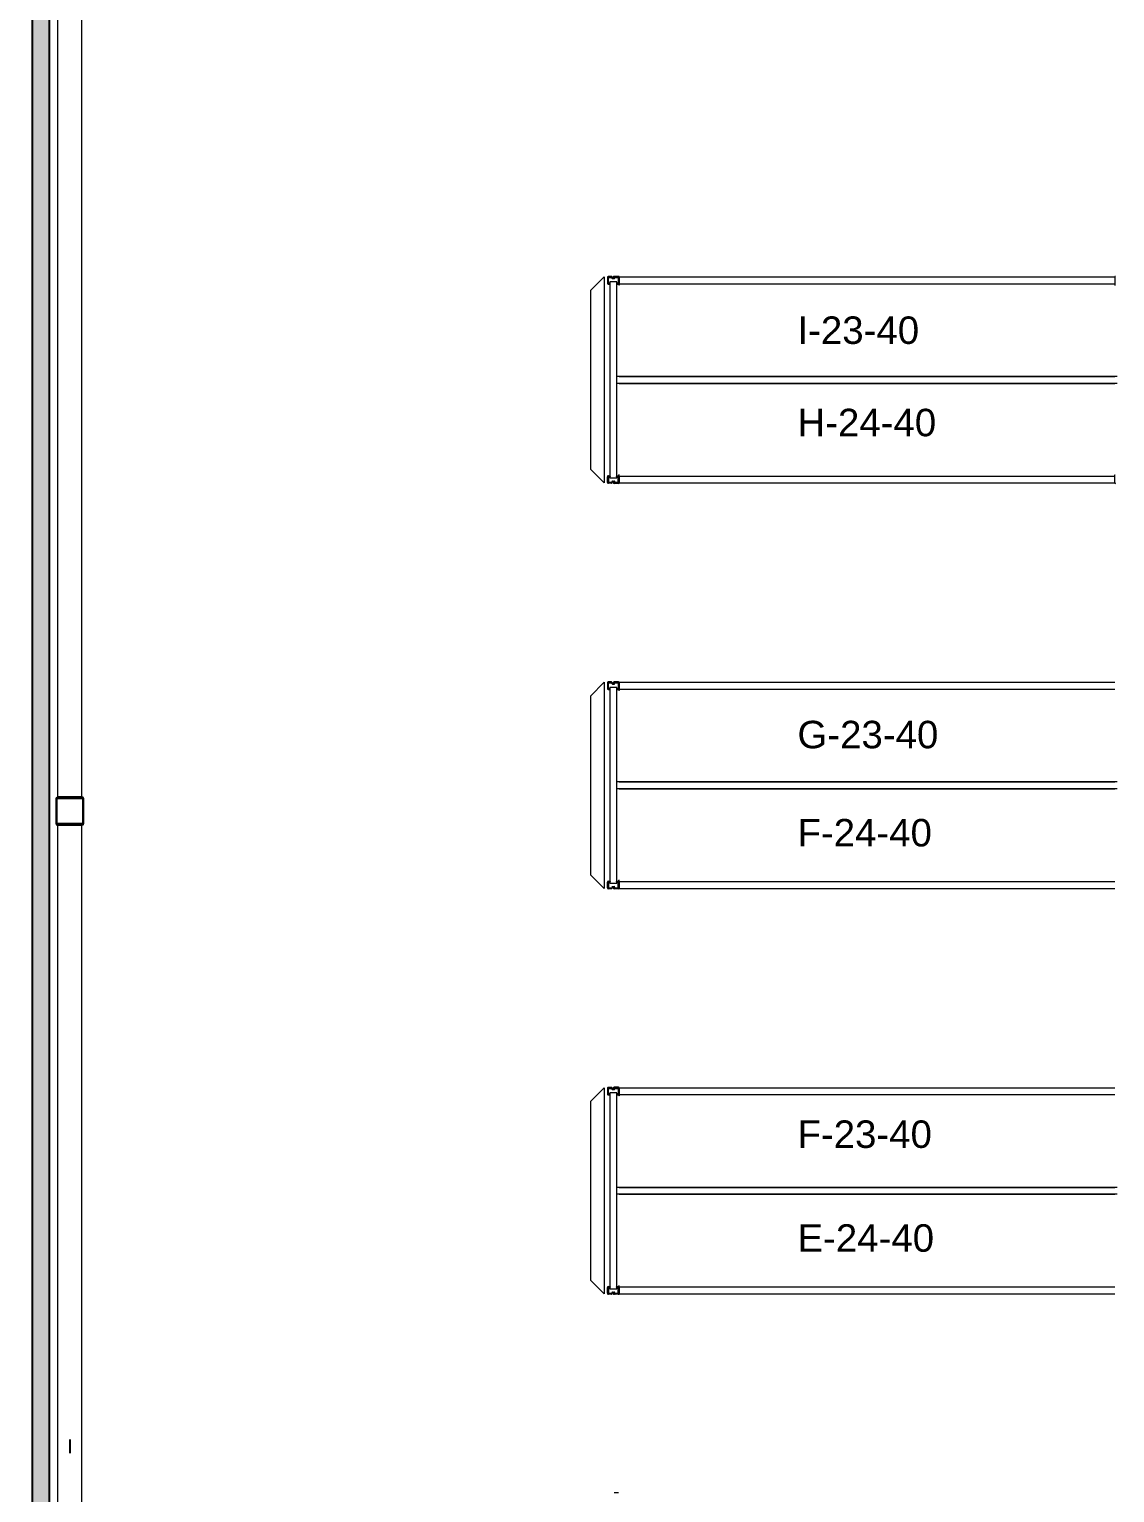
# Model space of a CAD drawing. Header units: inches. Extents: x 2743 to 10591, y -1604 to 5792.
# Drawn here: x 7084 to 7399.8, y -332.2 to 93.7 of the extents above; entities that cross this region are included whole.
import ezdxf

# ---------------------------------------------------------------- set-up
doc = ezdxf.new("R2010")
doc.units = ezdxf.units.IN
doc.header["$LTSCALE"] = 0.1875
doc.header["$MEASUREMENT"] = 0
for name, color, linetype, lineweight in [('22 Dimension', 7, 'Continuous', 5), ('32 Echelle', 160, 'Continuous', 15), ('33 Poutre', 30, 'Continuous', 15), ('37 Protection', 1, 'Continuous', 15)]:
    doc.layers.add(name, color=color, linetype=linetype, lineweight=lineweight)
for name, color, linetype in [('A-N-COTES', 1, 'Continuous'), ('A-N-MUR-EXT', 5, 'Continuous'), ('A-N-MUR-INT', 3, 'Continuous'), ('fill253', 253, 'Continuous'), ('S-N-ACIER', 4, 'Continuous')]:
    doc.layers.add(name, color=color, linetype=linetype)
doc.styles.add('arial', font='')
doc.styles.get('arial').set_extended_font_data('Arial')

msp = doc.modelspace()

# ---------------------------------------------------------------- hatches: boundary and pattern name
at = {"layer": '32 Echelle'}
for points in [[(7252.89785, 19.47012), (7252.89785, 19.65762), (7252.71035, 19.65762)], [(7254.89785, 19.47012), (7254.89785, 19.65762), (7255.08535, 19.65762)], [(7252.89785, -36.15488), (7252.89785, -36.34238), (7252.71035, -36.34238)], [(7254.89785, -36.15488), (7254.89785, -36.34238), (7255.08535, -36.34238)], [(7252.89785, -98.52988), (7252.89785, -98.34238), (7252.71035, -98.34238)], [(7254.89785, -98.52988), (7254.89785, -98.34238), (7255.08535, -98.34238)], [(7252.89785, -154.15488), (7252.89785, -154.34238), (7252.71035, -154.34238)], [(7254.89785, -154.15488), (7254.89785, -154.34238), (7255.08535, -154.34238)], [(7252.89785, -216.52988), (7252.89785, -216.34238), (7252.71035, -216.34238)], [(7254.89785, -216.52988), (7254.89785, -216.34238), (7255.08535, -216.34238)], [(7252.89785, -272.15488), (7252.89785, -272.34238), (7252.71035, -272.34238)], [(7254.89785, -272.15488), (7254.89785, -272.34238), (7255.08535, -272.34238)]]:
    msp.add_hatch(color=256, dxfattribs=at).paths.add_polyline_path(points)
at = {"layer": 'fill253'}
h = msp.add_hatch(color=7, dxfattribs=at)
h.dxf.hatch_style = 1
h.paths.add_polyline_path([(9794.88805, 431.979), (9789.9668, 431.979), (9789.98075, 94.34303), (9794.902, 94.34303)])
h.paths.add_polyline_path([(9794.88806, 678.7916), (9789.96681, 678.7916), (9789.96681, 572.89173), (9794.88806, 572.89173)])
h.paths.add_polyline_path([(9794.88806, 925.604), (9789.96681, 925.604), (9789.9668, 819.70432), (9794.88805, 819.70432)])
h.paths.add_polyline_path([(8905.8684, -1259.02652), (8903.3892, -1263.9483), (9794.902, -1263.94777), (9794.902, -1071.958), (9789.98075, -1071.958), (9789.98075, -1259.02652)])
h.paths.add_polyline_path([(8477.94275, -1356.98336), (8485.93642, -1355.67867), (8470.93724, -1263.95647), (8470.1595, -1259.19385), (8461.95284, -1259.19385), (8462.69638, -1263.82639)])
h.paths.add_polyline_path([(8896.37175, -1264.1151), (8896.751, -1266.30955), (8903.53292, -1265.20887), (8903.3892, -1263.9483), (8905.8684, -1259.02652), (8895.56167, -1259.02652)])
h.paths.add_polyline_path([(9794.902, 1153.66309), (9789.98075, 1153.66309), (9789.96681, 1066.51673), (9794.88806, 1066.51673)])
h.paths.add_polyline_path([(7089.79643, -1079.29062), (7083.99142, -1077.23697), (7083.99142, -1078.48244), (7084.85166, -1078.81134), (7084.85809, -1264.1151), (7353.37883, -1263.94776), (7353.37238, -1259.02651), (7089.77934, -1259.19385)])
h.paths.add_polyline_path([(7084.85809, -374.65047), (7089.77934, -375.67519), (7089.77934, 118.15991), (7084.85809, 118.15991)])
h.paths.add_polyline_path([(9789.98075, -339.79281), (9794.902, -339.79281), (9794.902, 52.10637), (9789.98075, 52.10637)])
h.paths.add_polyline_path([(9789.97463, -401.23504), (9794.89588, -401.23504), (9794.902, -339.79281), (9789.98075, -339.79281)])
h.paths.add_polyline_path([(9789.98074, -545.32679), (9794.90199, -545.32679), (9794.89588, -437.25741), (9789.97463, -437.25741)])
h.paths.add_polyline_path([(9789.97201, -617.37634), (9794.89326, -617.37634), (9794.90199, -581.35034), (9789.98074, -581.35034)])
h.paths.add_polyline_path([(9789.97813, -689.42343), (9794.89938, -689.42343), (9794.89969, -653.39744), (9789.97844, -653.39744)])
h.paths.add_polyline_path([(9789.97813, -761.46809), (9794.89938, -761.46809), (9794.89938, -725.44454), (9789.97813, -725.44454)])
h.paths.add_polyline_path([(8313.35452, 1440.59386), (8313.35452, 1445.51513), (7084.85166, 1445.51513), (7084.85809, 159.14408), (7089.77934, 159.14408), (7089.77291, 1440.59388)])
h.paths.add_polyline_path([(7395.62104, -1259.02652), (7395.62126, -1263.94777), (8462.75648, -1264.1151), (8461.95284, -1259.19385)])
h.paths.add_polyline_path([(8556.69559, 1440.56528), (8556.6956, 1445.48688), (8355.59043, 1445.5146), (8355.59043, 1440.59333)])
h.paths.add_polyline_path([(9149.95053, 1445.3478), (9149.95053, 1440.42655), (9789.98075, 1440.42655), (9789.9808, 1308.40012), (9794.90205, 1308.40012), (9794.902, 1445.3478)])
h.paths.add_polyline_path([(9794.89496, -941.58583), (9789.96911, -941.58584), (9789.98075, -1029.88866), (9794.902, -1029.88866)])
h.paths.add_polyline_path([(9789.96911, -905.56228), (9794.89496, -905.5623), (9794.89326, -797.49164), (9789.97201, -797.49164)])

# ---------------------------------------------------------------- linework, layer by layer
at = {"layer": '22 Dimension'}
for p, q in [((7092.2229, 102.33514), (7092.2229, -129.82871)), ((7099.23076, 102.33514), (7099.23076, -129.82871)), ((7400.52285, -7.34238), (7254.89785, -7.34238)), ((7400.52285, -9.34238), (7254.89785, -9.34238)), ((7400.52285, -125.34238), (7254.89785, -125.34238)), ((7400.52285, -127.34238), (7254.89785, -127.34238)), ((7092.2229, -137.82869), (7092.2229, -369.14721)), ((7099.23076, -137.82869), (7099.23076, -368.99254)), ((7400.52285, -243.34238), (7254.89785, -243.34238)), ((7400.52285, -245.34238), (7254.89785, -245.34238))]:
    msp.add_line(p, q, dxfattribs=at)
at = {"layer": '32 Echelle', "linetype": 'Continuous', "lineweight": 25}
for p, q in [((7252.27289, 21.47387), (7252.27289, 19.84137)), ((7252.36289, 19.84137), (7252.36289, 21.47387)), ((7253.38548, 21.65762), (7252.45664, 21.65762)), ((7252.45664, 21.56762), (7253.38548, 21.56762)), ((7253.47513, 21.50128), (7253.51904, 21.35764)), ((7253.60511, 21.38396), (7253.5612, 21.52759)), ((7254.10093, 21.31762), (7253.69476, 21.31762)), ((7254.23449, 21.52759), (7254.19058, 21.38396)), ((7254.27665, 21.35764), (7254.32056, 21.50128)), ((7255.33905, 21.65762), (7254.41022, 21.65762)), ((7254.41022, 21.56762), (7255.33905, 21.56762)), ((7255.4328, 21.47387), (7255.4328, 19.84137)), ((7255.5228, 19.84137), (7255.5228, 21.47387)), ((7252.87289, 19.74762), (7252.45664, 19.74762)), ((7252.45664, 19.65762), (7252.87289, 19.65762)), ((7252.87289, 19.65762), (7252.87289, 19.74762)), ((7253.69476, 21.22762), (7254.10093, 21.22762)), ((7255.33905, 19.74762), (7254.9228, 19.74762)), ((7254.9228, 19.74762), (7254.9228, 19.65762)), ((7254.9228, 19.65762), (7255.33905, 19.65762)), ((7252.27289, -38.15863), (7252.27289, -36.52613)), ((7252.36289, -36.52613), (7252.36289, -38.15863)), ((7252.45664, -36.34238), (7252.87289, -36.34238)), ((7252.87289, -36.43238), (7252.45664, -36.43238)), ((7252.45664, -38.25238), (7253.38548, -38.25238)), ((7252.87289, -36.34238), (7252.87289, -36.43238)), ((7253.47513, -38.18604), (7253.51904, -38.04241)), ((7253.60511, -38.06872), (7253.5612, -38.21236)), ((7253.69476, -37.91238), (7254.10093, -37.91238)), ((7254.10093, -38.00238), (7253.69476, -38.00238)), ((7254.23449, -38.21236), (7254.19058, -38.06872)), ((7254.27665, -38.04241), (7254.32056, -38.18604)), ((7254.41022, -38.25238), (7255.33905, -38.25238)), ((7254.9228, -36.34238), (7255.33905, -36.34238)), ((7254.9228, -36.43238), (7254.9228, -36.34238)), ((7255.33905, -36.43238), (7254.9228, -36.43238)), ((7255.4328, -38.15863), (7255.4328, -36.52613)), ((7255.5228, -36.52613), (7255.5228, -38.15863)), ((7253.38548, -38.34238), (7252.45664, -38.34238)), ((7255.33905, -38.34238), (7254.41022, -38.34238)), ((7252.27289, -96.52613), (7252.27289, -98.15863)), ((7252.36289, -98.15863), (7252.36289, -96.52613)), ((7253.38548, -96.34238), (7252.45664, -96.34238)), ((7252.45664, -96.43238), (7253.38548, -96.43238)), ((7253.47513, -96.49872), (7253.51904, -96.64236)), ((7253.60511, -96.61604), (7253.5612, -96.47241)), ((7254.10093, -96.68238), (7253.69476, -96.68238)), ((7253.69476, -96.77238), (7254.10093, -96.77238)), ((7254.23449, -96.47241), (7254.19058, -96.61604)), ((7254.27665, -96.64236), (7254.32056, -96.49872)), ((7255.33905, -96.34238), (7254.41022, -96.34238)), ((7254.41022, -96.43238), (7255.33905, -96.43238)), ((7255.4328, -96.52613), (7255.4328, -98.15863)), ((7255.5228, -98.15863), (7255.5228, -96.52613)), ((7252.87289, -98.25238), (7252.45664, -98.25238)), ((7252.45664, -98.34238), (7252.87289, -98.34238)), ((7252.87289, -98.34238), (7252.87289, -98.25238)), ((7255.33905, -98.25238), (7254.9228, -98.25238)), ((7254.9228, -98.25238), (7254.9228, -98.34238)), ((7254.9228, -98.34238), (7255.33905, -98.34238)), ((7252.27289, -156.15863), (7252.27289, -154.52613)), ((7252.36289, -154.52613), (7252.36289, -156.15863)), ((7252.45664, -154.34238), (7252.87289, -154.34238)), ((7252.87289, -154.43238), (7252.45664, -154.43238)), ((7252.45664, -156.25238), (7253.38548, -156.25238)), ((7253.38548, -156.34238), (7252.45664, -156.34238)), ((7252.87289, -154.34238), (7252.87289, -154.43238)), ((7253.47513, -156.18604), (7253.51904, -156.04241)), ((7253.60511, -156.06872), (7253.5612, -156.21236)), ((7253.69476, -155.91238), (7254.10093, -155.91238)), ((7254.10093, -156.00238), (7253.69476, -156.00238)), ((7254.23449, -156.21236), (7254.19058, -156.06872)), ((7254.27665, -156.04241), (7254.32056, -156.18604)), ((7254.41022, -156.25238), (7255.33905, -156.25238)), ((7255.33905, -156.34238), (7254.41022, -156.34238)), ((7254.9228, -154.34238), (7255.33905, -154.34238)), ((7254.9228, -154.43238), (7254.9228, -154.34238)), ((7255.33905, -154.43238), (7254.9228, -154.43238)), ((7255.4328, -156.15863), (7255.4328, -154.52613)), ((7255.5228, -154.52613), (7255.5228, -156.15863)), ((7252.27289, -214.52613), (7252.27289, -216.15863)), ((7252.36289, -216.15863), (7252.36289, -214.52613)), ((7253.38548, -214.34238), (7252.45664, -214.34238)), ((7252.45664, -214.43238), (7253.38548, -214.43238)), ((7252.87289, -216.25238), (7252.45664, -216.25238)), ((7252.45664, -216.34238), (7252.87289, -216.34238)), ((7252.87289, -216.34238), (7252.87289, -216.25238)), ((7253.47513, -214.49872), (7253.51904, -214.64236)), ((7253.60511, -214.61604), (7253.5612, -214.47241)), ((7254.10093, -214.68238), (7253.69476, -214.68238)), ((7253.69476, -214.77238), (7254.10093, -214.77238)), ((7254.23449, -214.47241), (7254.19058, -214.61604)), ((7254.27665, -214.64236), (7254.32056, -214.49872)), ((7255.33905, -214.34238), (7254.41022, -214.34238)), ((7254.41022, -214.43238), (7255.33905, -214.43238)), ((7255.33905, -216.25238), (7254.9228, -216.25238)), ((7254.9228, -216.25238), (7254.9228, -216.34238)), ((7254.9228, -216.34238), (7255.33905, -216.34238)), ((7255.4328, -214.52613), (7255.4328, -216.15863)), ((7255.5228, -216.15863), (7255.5228, -214.52613)), ((7252.27289, -274.15863), (7252.27289, -272.52613)), ((7252.36289, -272.52613), (7252.36289, -274.15863)), ((7252.45664, -272.34238), (7252.87289, -272.34238)), ((7252.87289, -272.43238), (7252.45664, -272.43238)), ((7252.87289, -272.34238), (7252.87289, -272.43238)), ((7254.9228, -272.34238), (7255.33905, -272.34238)), ((7254.9228, -272.43238), (7254.9228, -272.34238)), ((7255.33905, -272.43238), (7254.9228, -272.43238)), ((7255.4328, -274.15863), (7255.4328, -272.52613)), ((7255.5228, -272.52613), (7255.5228, -274.15863)), ((7252.45664, -274.25238), (7253.38548, -274.25238)), ((7253.38548, -274.34238), (7252.45664, -274.34238)), ((7253.47513, -274.18604), (7253.51904, -274.04241)), ((7253.60511, -274.06872), (7253.5612, -274.21236)), ((7253.69476, -273.91238), (7254.10093, -273.91238)), ((7254.10093, -274.00238), (7253.69476, -274.00238)), ((7254.23449, -274.21236), (7254.19058, -274.06872)), ((7254.27665, -274.04241), (7254.32056, -274.18604)), ((7254.41022, -274.25238), (7255.33905, -274.25238)), ((7255.33905, -274.34238), (7254.41022, -274.34238))]:
    msp.add_line(p, q, dxfattribs=at)
at = {"layer": '32 Echelle'}
for p, q in [((7252.89785, 19.65762), (7252.71035, 19.65762)), ((7252.89785, 19.47012), (7252.71035, 19.65762)), ((7254.89785, 20.15762), (7252.89785, 20.15762)), ((7252.89785, 20.15762), (7252.89785, -36.84238)), ((7252.89785, 19.47012), (7252.89785, 19.65762)), ((7254.89785, -36.84238), (7254.89785, 20.15762)), ((7254.89785, 19.65762), (7255.08535, 19.65762)), ((7254.89785, 19.47012), (7254.89785, 19.65762)), ((7254.89785, 19.47012), (7255.08535, 19.65762)), ((7252.89785, -36.15488), (7252.71035, -36.34238)), ((7252.89785, -36.34238), (7252.71035, -36.34238)), ((7252.89785, -36.15488), (7252.89785, -36.34238)), ((7252.89785, -36.84238), (7254.89785, -36.84238)), ((7254.89785, -36.15488), (7254.89785, -36.34238)), ((7254.89785, -36.15488), (7255.08535, -36.34238)), ((7254.89785, -36.34238), (7255.08535, -36.34238)), ((7254.89785, -97.84238), (7252.89785, -97.84238)), ((7252.89785, -97.84238), (7252.89785, -154.84238)), ((7254.89785, -154.84238), (7254.89785, -97.84238)), ((7252.89785, -98.34238), (7252.71035, -98.34238)), ((7252.89785, -98.52988), (7252.71035, -98.34238)), ((7252.89785, -98.52988), (7252.89785, -98.34238)), ((7254.89785, -98.34238), (7255.08535, -98.34238)), ((7254.89785, -98.52988), (7254.89785, -98.34238)), ((7254.89785, -98.52988), (7255.08535, -98.34238)), ((7252.89785, -154.15488), (7252.71035, -154.34238)), ((7252.89785, -154.34238), (7252.71035, -154.34238)), ((7252.89785, -154.15488), (7252.89785, -154.34238)), ((7252.89785, -154.84238), (7254.89785, -154.84238)), ((7254.89785, -154.15488), (7254.89785, -154.34238)), ((7254.89785, -154.15488), (7255.08535, -154.34238)), ((7254.89785, -154.34238), (7255.08535, -154.34238)), ((7252.89785, -216.34238), (7252.71035, -216.34238)), ((7252.89785, -216.52988), (7252.71035, -216.34238)), ((7254.89785, -215.84238), (7252.89785, -215.84238)), ((7252.89785, -215.84238), (7252.89785, -272.84238)), ((7252.89785, -216.52988), (7252.89785, -216.34238)), ((7254.89785, -272.84238), (7254.89785, -215.84238)), ((7254.89785, -216.34238), (7255.08535, -216.34238)), ((7254.89785, -216.52988), (7254.89785, -216.34238)), ((7254.89785, -216.52988), (7255.08535, -216.34238)), ((7252.89785, -272.15488), (7252.71035, -272.34238)), ((7252.89785, -272.34238), (7252.71035, -272.34238)), ((7252.89785, -272.15488), (7252.89785, -272.34238)), ((7254.89785, -272.15488), (7254.89785, -272.34238)), ((7254.89785, -272.15488), (7255.08535, -272.34238)), ((7254.89785, -272.34238), (7255.08535, -272.34238)), ((7252.89785, -272.84238), (7254.89785, -272.84238))]:
    msp.add_line(p, q, dxfattribs=at)
at = {"layer": '32 Echelle', "linetype": 'Continuous', "lineweight": 25}
for centre, radius, start, end in [((7252.45664, 21.47387), 0.18375, 90, 180), ((7252.45664, 21.47387), 0.09375, 90, 180), ((7253.38548, 21.47387), 0.18375, 17, 90), ((7253.38548, 21.47387), 0.09375, 17, 90), ((7253.69476, 21.41137), 0.18375, 197, 270), ((7253.69476, 21.41137), 0.09375, 197, 270), ((7254.10093, 21.41137), 0.09375, 270, 343), ((7254.10093, 21.41137), 0.18375, 270, 343), ((7254.41022, 21.47387), 0.18375, 90, 163), ((7254.41022, 21.47387), 0.09375, 90, 163), ((7255.33905, 21.47387), 0.18375, 0, 90), ((7255.33905, 21.47387), 0.09375, 0, 90), ((7252.45664, 19.84137), 0.18375, 180, 270), ((7252.45664, 19.84137), 0.09375, 180, 270), ((7255.33905, 19.84137), 0.09375, 270, 0), ((7255.33905, 19.84137), 0.18375, 270, 0), ((7252.45664, -36.52613), 0.18375, 90, 180), ((7252.45664, -38.15863), 0.18375, 180, 270), ((7252.45664, -36.52613), 0.09375, 90, 180), ((7252.45664, -38.15863), 0.09375, 180, 270), ((7253.38548, -38.15863), 0.09375, 270, 343), ((7253.38548, -38.15863), 0.18375, 270, 343), ((7253.69476, -38.09613), 0.18375, 90, 163), ((7253.69476, -38.09613), 0.09375, 90, 163), ((7254.10093, -38.09613), 0.18375, 17, 90), ((7254.10093, -38.09613), 0.09375, 17, 90), ((7254.41022, -38.15863), 0.18375, 197, 270), ((7254.41022, -38.15863), 0.09375, 197, 270), ((7255.33905, -36.52613), 0.18375, 0, 90), ((7255.33905, -36.52613), 0.09375, 0, 90), ((7255.33905, -38.15863), 0.09375, 270, 0), ((7255.33905, -38.15863), 0.18375, 270, 0), ((7252.45664, -96.52613), 0.18375, 90, 180), ((7252.45664, -96.52613), 0.09375, 90, 180), ((7253.38548, -96.52613), 0.18375, 17, 90), ((7253.38548, -96.52613), 0.09375, 17, 90), ((7253.69476, -96.58863), 0.18375, 197, 270), ((7253.69476, -96.58863), 0.09375, 197, 270), ((7254.10093, -96.58863), 0.09375, 270, 343), ((7254.10093, -96.58863), 0.18375, 270, 343), ((7254.41022, -96.52613), 0.18375, 90, 163), ((7254.41022, -96.52613), 0.09375, 90, 163), ((7255.33905, -96.52613), 0.18375, 0, 90), ((7255.33905, -96.52613), 0.09375, 0, 90), ((7252.45664, -98.15863), 0.18375, 180, 270), ((7252.45664, -98.15863), 0.09375, 180, 270), ((7255.33905, -98.15863), 0.09375, 270, 0), ((7255.33905, -98.15863), 0.18375, 270, 0), ((7252.45664, -154.52613), 0.18375, 90, 180), ((7252.45664, -156.15863), 0.18375, 180, 270), ((7252.45664, -154.52613), 0.09375, 90, 180), ((7252.45664, -156.15863), 0.09375, 180, 270), ((7253.38548, -156.15863), 0.09375, 270, 343), ((7253.38548, -156.15863), 0.18375, 270, 343), ((7253.69476, -156.09613), 0.18375, 90, 163), ((7253.69476, -156.09613), 0.09375, 90, 163), ((7254.10093, -156.09613), 0.18375, 17, 90), ((7254.10093, -156.09613), 0.09375, 17, 90), ((7254.41022, -156.15863), 0.18375, 197, 270), ((7254.41022, -156.15863), 0.09375, 197, 270), ((7255.33905, -154.52613), 0.18375, 0, 90), ((7255.33905, -154.52613), 0.09375, 0, 90), ((7255.33905, -156.15863), 0.09375, 270, 0), ((7255.33905, -156.15863), 0.18375, 270, 0), ((7252.45664, -214.52613), 0.18375, 90, 180), ((7252.45664, -216.15863), 0.18375, 180, 270), ((7252.45664, -214.52613), 0.09375, 90, 180), ((7252.45664, -216.15863), 0.09375, 180, 270), ((7253.38548, -214.52613), 0.18375, 17, 90), ((7253.38548, -214.52613), 0.09375, 17, 90), ((7253.69476, -214.58863), 0.18375, 197, 270), ((7253.69476, -214.58863), 0.09375, 197, 270), ((7254.10093, -214.58863), 0.09375, 270, 343), ((7254.10093, -214.58863), 0.18375, 270, 343), ((7254.41022, -214.52613), 0.18375, 90, 163), ((7254.41022, -214.52613), 0.09375, 90, 163), ((7255.33905, -214.52613), 0.18375, 0, 90), ((7255.33905, -214.52613), 0.09375, 0, 90), ((7255.33905, -216.15863), 0.09375, 270, 0), ((7255.33905, -216.15863), 0.18375, 270, 0), ((7252.45664, -272.52613), 0.18375, 90, 180), ((7252.45664, -272.52613), 0.09375, 90, 180), ((7255.33905, -272.52613), 0.18375, 0, 90), ((7255.33905, -272.52613), 0.09375, 0, 90), ((7252.45664, -274.15863), 0.18375, 180, 270), ((7252.45664, -274.15863), 0.09375, 180, 270), ((7253.38548, -274.15863), 0.09375, 270, 343), ((7253.38548, -274.15863), 0.18375, 270, 343), ((7253.69476, -274.09613), 0.18375, 90, 163), ((7253.69476, -274.09613), 0.09375, 90, 163), ((7254.10093, -274.09613), 0.18375, 17, 90), ((7254.10093, -274.09613), 0.09375, 17, 90), ((7254.41022, -274.15863), 0.18375, 197, 270), ((7254.41022, -274.15863), 0.09375, 197, 270), ((7255.33905, -274.15863), 0.09375, 270, 0), ((7255.33905, -274.15863), 0.18375, 270, 0)]:
    msp.add_arc(centre, radius, start, end, dxfattribs=at)
at = {"layer": '33 Poutre'}
for p, q in [((7253.89785, 21.31762), (7253.89785, 21.53262)), ((7254.01685, 21.31762), (7253.89785, 21.31762)), ((7254.01685, 21.31762), (7254.01685, 21.53262)), ((7255.40385, 21.77662), (7254.14185, 21.77662)), ((7254.14185, 21.65762), (7255.40385, 21.65762)), ((7255.52885, 21.53262), (7255.52885, 19.27662)), ((7255.64785, 21.65762), (7399.77285, 21.65762)), ((7255.64785, 21.65762), (7255.64785, 19.65762)), ((7255.64785, 21.53262), (7255.64785, 19.27662)), ((7399.77285, 21.65762), (7399.77285, 19.65762)), ((7399.77285, 21.53262), (7399.77285, 19.27662)), ((7255.64785, 19.27662), (7255.52885, 19.27662)), ((7255.64785, 19.65762), (7399.77285, 19.65762)), ((7399.77285, 19.27662), (7399.89185, 19.27662)), ((7255.64785, -7.34238), (7399.77285, -7.34238)), ((7255.64785, -9.34238), (7399.77285, -9.34238)), ((7253.89785, -38.00238), (7253.89785, -38.21738)), ((7254.01685, -38.00238), (7253.89785, -38.00238)), ((7254.01685, -38.00238), (7254.01685, -38.21738)), ((7255.64785, -35.96138), (7255.52885, -35.96138)), ((7255.52885, -38.21738), (7255.52885, -35.96138)), ((7255.64785, -38.21738), (7255.64785, -35.96138)), ((7255.64785, -36.34238), (7399.77285, -36.34238)), ((7255.64785, -38.34238), (7255.64785, -36.34238)), ((7399.77285, -38.21738), (7399.77285, -35.96138)), ((7399.77285, -35.96138), (7399.89185, -35.96138)), ((7399.77285, -38.34238), (7399.77285, -36.34238)), ((7254.14185, -38.34238), (7255.40385, -38.34238)), ((7255.40385, -38.46138), (7254.14185, -38.46138)), ((7255.64785, -38.34238), (7399.77285, -38.34238)), ((7253.89785, -96.68238), (7253.89785, -96.46738)), ((7254.01685, -96.68238), (7253.89785, -96.68238)), ((7254.01685, -96.68238), (7254.01685, -96.46738)), ((7255.40385, -96.22338), (7254.14185, -96.22338)), ((7254.14185, -96.34238), (7255.40385, -96.34238)), ((7255.52885, -96.46738), (7255.52885, -98.72338)), ((7255.64785, -96.34238), (7399.77285, -96.34238)), ((7255.64785, -96.34238), (7255.64785, -98.34238)), ((7255.64785, -96.46738), (7255.64785, -98.72338)), ((7255.64785, -98.72338), (7255.52885, -98.72338)), ((7255.64785, -98.34238), (7399.77285, -98.34238)), ((7255.64785, -125.34238), (7399.77285, -125.34238)), ((7255.64785, -127.34238), (7399.77285, -127.34238)), ((7253.89785, -156.00238), (7253.89785, -156.21738)), ((7254.01685, -156.00238), (7253.89785, -156.00238)), ((7254.01685, -156.00238), (7254.01685, -156.21738)), ((7254.14185, -156.34238), (7255.40385, -156.34238)), ((7255.40385, -156.46138), (7254.14185, -156.46138)), ((7255.64785, -153.96138), (7255.52885, -153.96138)), ((7255.52885, -156.21738), (7255.52885, -153.96138)), ((7255.64785, -156.21738), (7255.64785, -153.96138)), ((7255.64785, -154.34238), (7399.77285, -154.34238)), ((7255.64785, -156.34238), (7255.64785, -154.34238)), ((7255.64785, -156.34238), (7399.77285, -156.34238)), ((7253.89785, -214.68238), (7253.89785, -214.46738)), ((7254.01685, -214.68238), (7253.89785, -214.68238)), ((7254.01685, -214.68238), (7254.01685, -214.46738)), ((7255.40385, -214.22338), (7254.14185, -214.22338)), ((7254.14185, -214.34238), (7255.40385, -214.34238)), ((7255.52885, -214.46738), (7255.52885, -216.72338)), ((7255.64785, -216.72338), (7255.52885, -216.72338)), ((7255.64785, -214.34238), (7399.77285, -214.34238)), ((7255.64785, -214.34238), (7255.64785, -216.34238)), ((7255.64785, -214.46738), (7255.64785, -216.72338)), ((7255.64785, -216.34238), (7399.77285, -216.34238)), ((7255.64785, -243.34238), (7399.77285, -243.34238)), ((7255.64785, -245.34238), (7399.77285, -245.34238)), ((7255.64785, -271.96138), (7255.52885, -271.96138)), ((7255.52885, -274.21738), (7255.52885, -271.96138)), ((7255.64785, -274.21738), (7255.64785, -271.96138)), ((7255.64785, -272.34238), (7399.77285, -272.34238)), ((7255.64785, -274.34238), (7255.64785, -272.34238)), ((7253.89785, -274.00238), (7253.89785, -274.21738)), ((7254.01685, -274.00238), (7253.89785, -274.00238)), ((7254.01685, -274.00238), (7254.01685, -274.21738)), ((7254.14185, -274.34238), (7255.40385, -274.34238)), ((7255.40385, -274.46138), (7254.14185, -274.46138)), ((7255.64785, -274.34238), (7399.77285, -274.34238)), ((7255.40385, -332.22338), (7254.14185, -332.22338))]:
    msp.add_line(p, q, dxfattribs=at)
for centre, radius, start, end in [((7254.14185, 21.53262), 0.244, 90, 180), ((7254.14185, 21.53262), 0.125, 90, 180), ((7255.40385, 21.53262), 0.244, 0, 90), ((7255.40385, 21.53262), 0.125, 0, 90), ((7400.01685, 21.53262), 0.244, 90, 180), ((7254.14185, -38.21738), 0.244, 180, 270), ((7254.14185, -38.21738), 0.125, 180, 270), ((7255.40385, -38.21738), 0.244, 270, 0), ((7255.40385, -38.21738), 0.125, 270, 0), ((7400.01685, -38.21738), 0.244, 180, 270), ((7254.14185, -96.46738), 0.244, 90, 180), ((7254.14185, -96.46738), 0.125, 90, 180), ((7255.40385, -96.46738), 0.244, 0, 90), ((7255.40385, -96.46738), 0.125, 0, 90), ((7254.14185, -156.21738), 0.244, 180, 270), ((7254.14185, -156.21738), 0.125, 180, 270), ((7255.40385, -156.21738), 0.244, 270, 0), ((7255.40385, -156.21738), 0.125, 270, 0), ((7254.14185, -214.46738), 0.244, 90, 180), ((7254.14185, -214.46738), 0.125, 90, 180), ((7255.40385, -214.46738), 0.244, 0, 90), ((7255.40385, -214.46738), 0.125, 0, 90), ((7254.14185, -274.21738), 0.244, 180, 270), ((7254.14185, -274.21738), 0.125, 180, 270), ((7255.40385, -274.21738), 0.244, 270, 0), ((7255.40385, -274.21738), 0.125, 270, 0)]:
    msp.add_arc(centre, radius, start, end, dxfattribs=at)
at = {"layer": '37 Protection'}
for p, q in [((7251.27289, 21.65762), (7247.27289, 17.65762)), ((7251.27289, 21.65762), (7251.27289, -38.34238)), ((7247.27289, 17.65762), (7247.27289, -34.34238)), ((7251.27289, -38.34238), (7247.27289, -34.34238)), ((7251.27289, -96.34238), (7247.27289, -100.34238)), ((7251.27289, -96.34238), (7251.27289, -156.34238)), ((7247.27289, -100.34238), (7247.27289, -152.34238)), ((7251.27289, -156.34238), (7247.27289, -152.34238)), ((7251.27289, -214.34238), (7247.27289, -218.34238)), ((7251.27289, -214.34238), (7251.27289, -274.34238)), ((7247.27289, -218.34238), (7247.27289, -270.34238)), ((7251.27289, -274.34238), (7247.27289, -270.34238))]:
    msp.add_line(p, q, dxfattribs=at)
at = {"layer": 'A-N-COTES', "color": 7}
msp.add_line((7095.7729, -316.73642), (7095.7729, -320.68289), dxfattribs=at)
at = {"layer": 'A-N-MUR-EXT', "color": 7}
msp.add_line((7084.85166, 118.32723), (7084.85166, -374.48315), dxfattribs=at)
at = {"layer": 'A-N-MUR-INT', "color": 7}
msp.add_line((7089.77291, 118.32723), (7089.77291, -375.50786), dxfattribs=at)
at = {"layer": 'S-N-ACIER', "color": 7}
for p, q in [((7091.7729, -130.2787), (7091.7729, -137.37869)), ((7092.0229, -137.37869), (7092.0229, -130.2787)), ((7099.32289, -129.82871), (7092.2229, -129.82871)), ((7092.2229, -130.07871), (7099.32289, -130.07871)), ((7099.52289, -130.2787), (7099.52289, -137.37869)), ((7099.77289, -137.37869), (7099.77289, -130.2787)), ((7099.32289, -137.57869), (7092.2229, -137.57869)), ((7092.2229, -137.82869), (7099.32289, -137.82869))]:
    msp.add_line(p, q, dxfattribs=at)
for centre, radius, start, end in [((7092.2229, -130.2787), 0.45, 90, 180), ((7092.2229, -130.2787), 0.2, 90, 180), ((7099.32289, -130.2787), 0.45, 0, 90), ((7099.32289, -130.2787), 0.2, 0, 90), ((7092.2229, -137.37869), 0.45, 180, 270), ((7092.2229, -137.37869), 0.2, 180, 270), ((7099.32289, -137.37869), 0.45, 270, 0), ((7099.32289, -137.37869), 0.2, 270, 0)]:
    msp.add_arc(centre, radius, start, end, dxfattribs=at)

# ---------------------------------------------------------------- texts
at = {"layer": '22 Dimension', "char_height": 8, "attachment_point": 1, "style": 'arial'}
for s, insert in [('{\\fArial Unicode MS|b0|i0|c0|p2;\\C8;I-23-40}', (7307.46647, 10.12499)), ('{\\fArial Unicode MS|b0|i0|c0|p2;\\C8;H-24-40}', (7307.46647, -16.74755)), ('{\\fArial Unicode MS|b0|i0|c0|p2;\\C8;G-23-40}', (7307.46647, -107.56234)), ('{\\fArial Unicode MS|b0|i0|c0|p2;\\C8;F-24-40}', (7307.46647, -136.1229)), ('{\\fArial Unicode MS|b0|i0|c0|p2;\\C8;F-23-40}', (7307.46647, -223.86671)), ('{\\fArial Unicode MS|b0|i0|c0|p2;\\C8;E-24-40}', (7307.46647, -254.09049))]:
    msp.add_mtext_dynamic_manual_height_columns(s, width=68.8901007, gutter_width=5, heights=[0], dxfattribs=dict(at, insert=insert))

doc.saveas('drawing.dxf')
